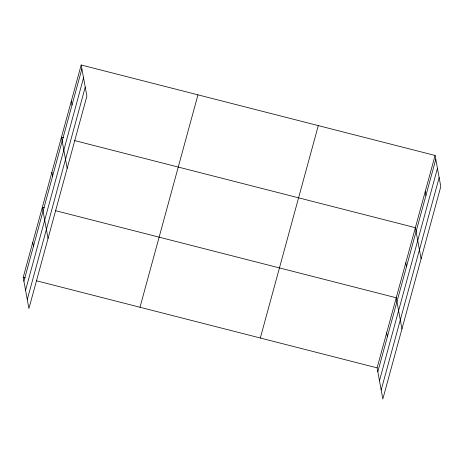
<?xml version="1.0" encoding="UTF-8"?>
<svg xmlns="http://www.w3.org/2000/svg" width="464" height="464" viewBox="0 0 464 464"><rect width="100%" height="100%" fill="white"/><g stroke="black" fill="none" stroke-linecap="round" stroke-linejoin="round"><path stroke-width="0.7" d="M81.177 64.989L86.89 96.135L28.913 308.537L23.2 277.397L81.177 64.989L435.087 155.463L440.8 186.603L382.823 399.011L377.11 367.865L435.087 155.463M23.908 281.265L81.884 68.863M25.561 290.267L83.537 77.859M27.266 299.535L85.237 87.133M139.989 307.249L197.966 94.847M260.321 338.012L318.292 125.605M377.824 371.739L435.795 159.332M379.471 380.735L437.448 168.333M381.176 390.009L439.147 177.608M63.551 137.744L61.463 137.211L67.176 168.351M74.669 140.586L415.373 227.679L421.092 258.819M44.416 207.837L42.334 207.304L48.047 238.444M55.541 210.679L396.244 297.772L401.957 328.918M23.2 277.397L25.288 277.93M36.407 280.772L377.11 367.865M425.227 191.574L425.94 195.443M405.809 262.728L406.516 266.597M386.674 332.821L387.388 336.69M71.317 101.1L72.03 104.968M51.898 172.254L52.606 176.129M32.764 242.347L33.478 246.222"/></g></svg>
